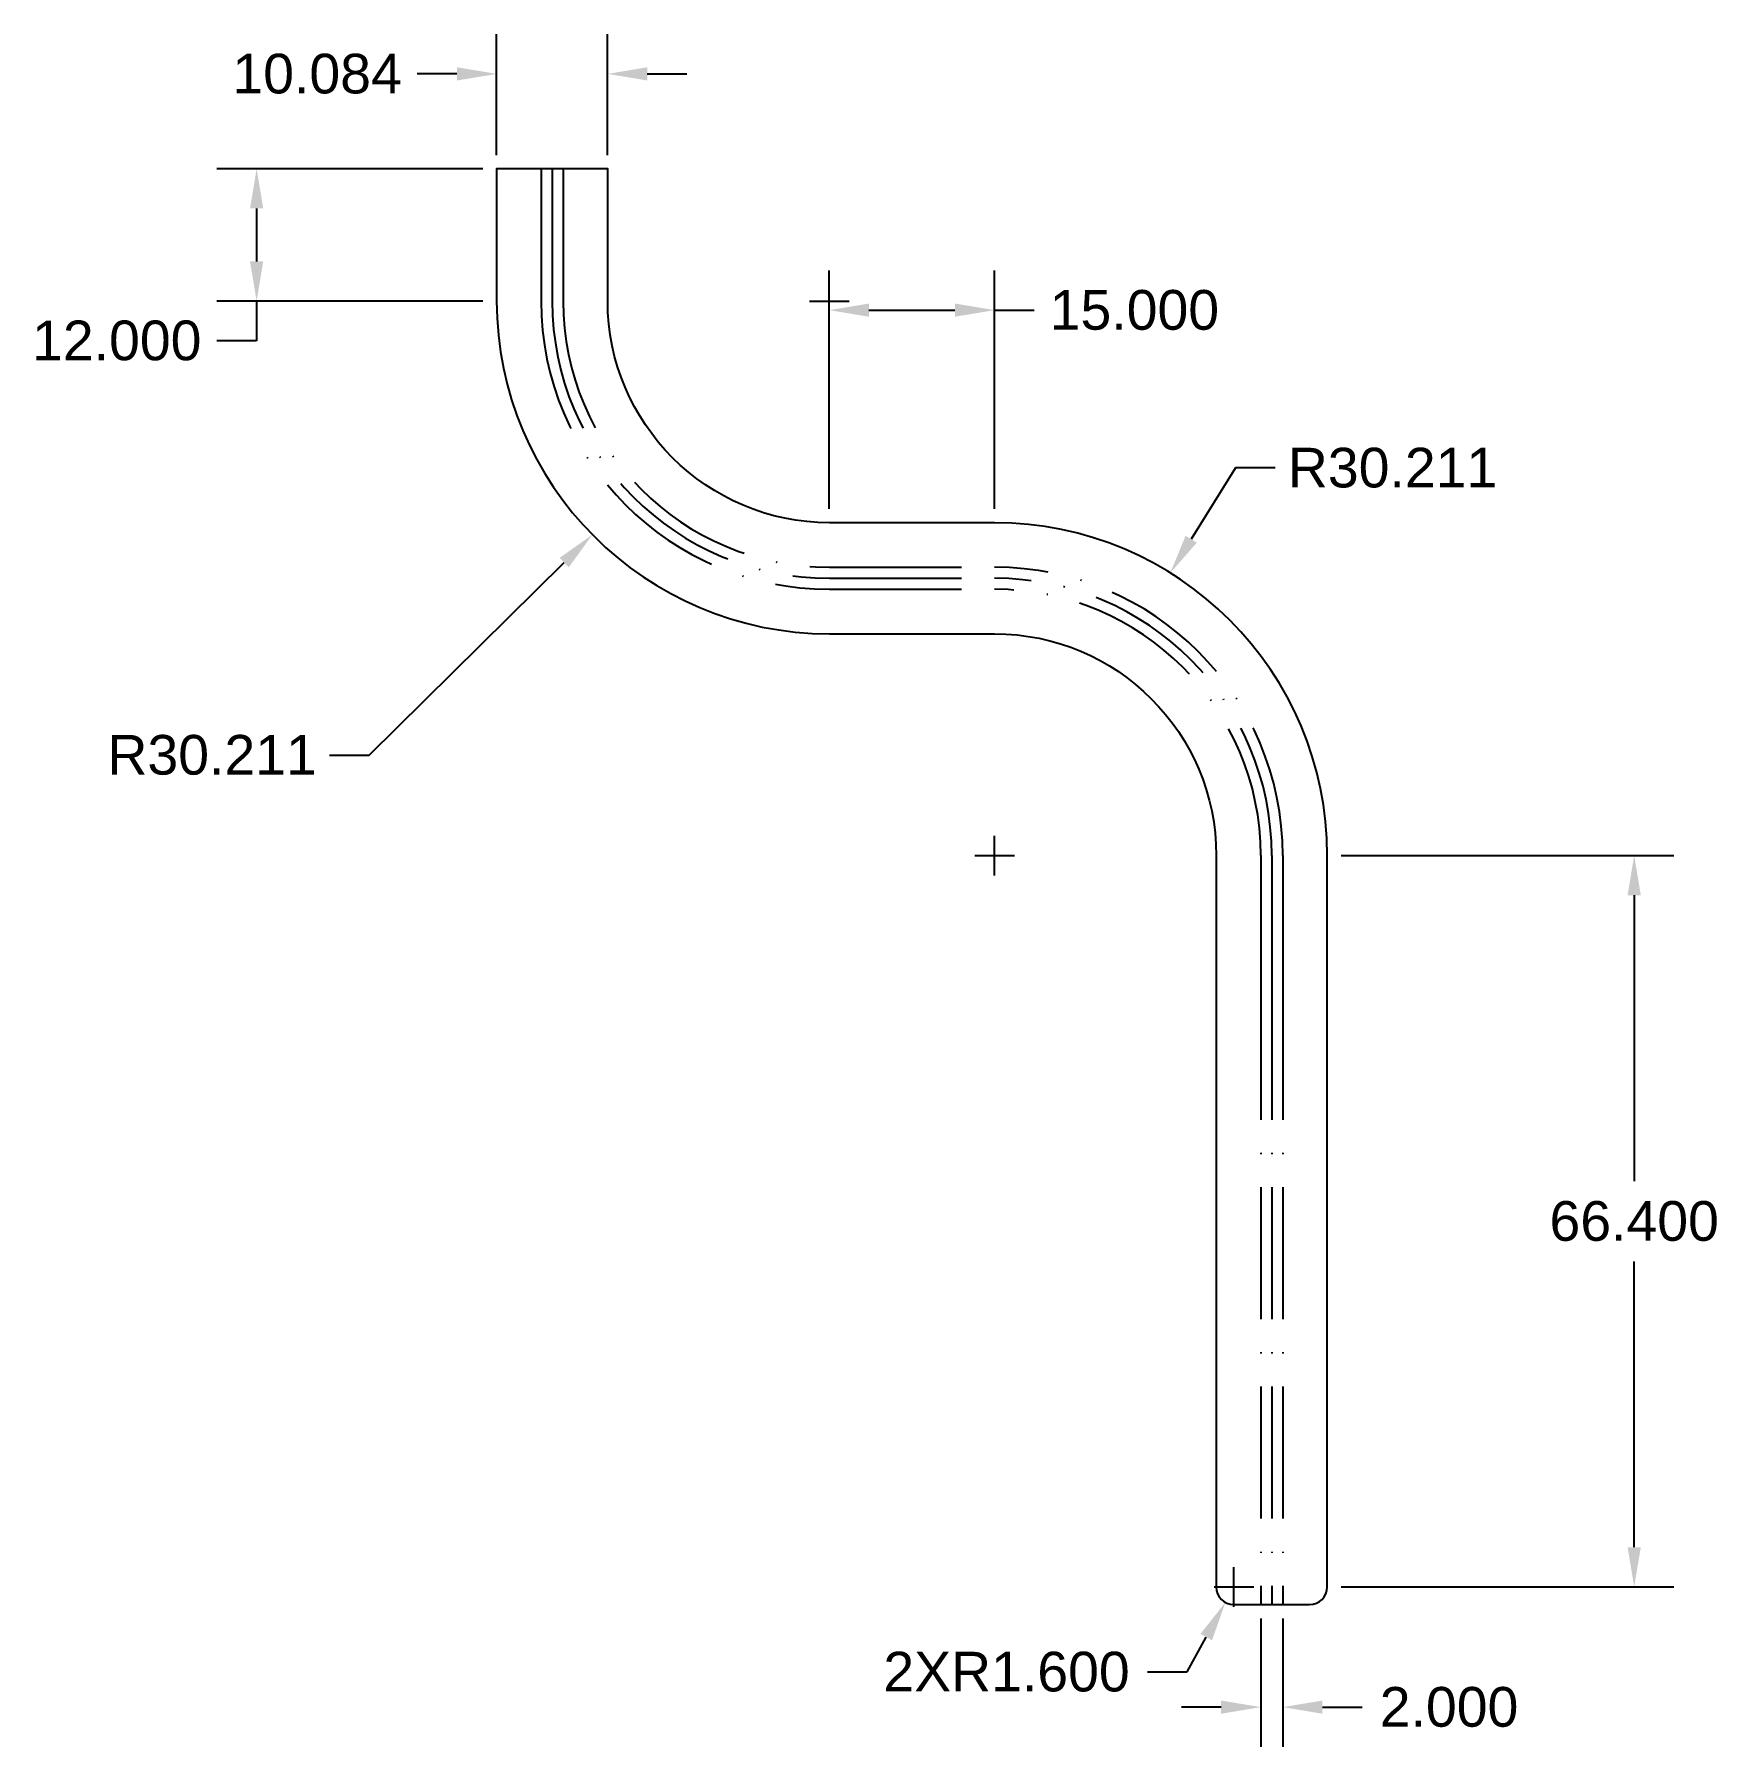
# Model space of a CAD drawing. Header units: millimetres. Extents: x 17 to 170, y 12 to 167.
import ezdxf

# ---------------------------------------------------------------- set-up
doc = ezdxf.new("R2010")
doc.units = ezdxf.units.MM
doc.linetypes.add('ACAD_ISO10W100', pattern=[18, 12, -3, 0, -3])
for name, color, linetype in [('Axe', 1, 'ACAD_ISO10W100'), ('Contur', 4, 'Continuous'), ('Cote', 3, 'Continuous'), ('Linii Ascunse', 2, 'ACAD_ISO10W100')]:
    doc.layers.add(name, color=color, linetype=linetype)
doc.styles.get("Standard").update_dxf_attribs({"font": 'Arial.ttf'})
doc.dimstyles.get("Standard").update_dxf_attribs({"dimscale": 20, "dimtxt": 0.18, "dimasz": 0.18, "dimexe": 0.18, "dimexo": 0.0625, "dimgap": 0.09, "dimtad": 0, "dimtih": 1, "dimtoh": 1, "dimdec": 3, "dimzin": 0, "dimdsep": 46, "dimtxsty": 'Standard', "dimcen": 0.09, "dimadec": 0, "dimazin": 0, "dimtfac": 1, "dimtdec": 3, "dimtofl": 0, "dimtmove": 0, "dimatfit": 3, "dimfxl": 1, "dimtolj": 1, "dimtzin": 0, "dimarcsym": 0})

# ---------------------------------------------------------------- blocks, each defined once
blk = doc.blocks.new('*D4')
at = {"layer": 'Cote', "color": 0, "lineweight": -2, "transparency": 16777216}
for p, q in [((126.05, 127.96), (122.02, 121.48)), ((129.65, 127.96), (126.05, 127.96)), ((104.16, 90.97), (104.16, 94.57)), ((102.36, 92.77), (105.96, 92.77))]:
    blk.add_line(p, q, dxfattribs=at)
at = {"layer": 'Cote', "color": 0, "transparency": 16777216}
blk.add_solid([(121.51, 121.8), (122.53, 121.17), (120.12, 118.43)], dxfattribs=at)
at = {"layer": 'Defpoints', "color": 0, "transparency": 16777216}
for p in [(120.12, 118.43), (104.16, 92.77)]:
    blk.add_point(p, dxfattribs=at)
at = {"layer": 'Cote', "color": 0, "transparency": 16777216, "insert": (140.3, 127.96), "char_height": 3.6, "attachment_point": 5}
blk.add_mtext('\\A1;R30.211', dxfattribs=at)
blk = doc.blocks.new('*D8')
at = {"layer": 'Cote', "color": 0, "lineweight": -2, "transparency": 16777216}
for p, q in [((135.62, 92.77), (165.84, 92.77)), ((162.24, 89.17), (162.24, 63.21)), ((162.24, 29.97), (162.24, 55.93)), ((135.62, 26.37), (165.84, 26.37))]:
    blk.add_line(p, q, dxfattribs=at)
at = {"layer": 'Cote', "color": 0, "transparency": 16777216}
for points in [[(161.64, 89.17), (162.84, 89.17), (162.24, 92.77)], [(161.64, 29.97), (162.84, 29.97), (162.24, 26.37)]]:
    blk.add_solid(points, dxfattribs=at)
at = {"layer": 'Defpoints', "color": 0, "transparency": 16777216}
for p in [(134.37, 92.77), (134.37, 26.37), (162.24, 26.37)]:
    blk.add_point(p, dxfattribs=at)
at = {"layer": 'Cote', "color": 0, "transparency": 16777216, "insert": (162.24, 59.57), "char_height": 3.6, "attachment_point": 5}
blk.add_mtext('\\A1;66.400', dxfattribs=at)
blk = doc.blocks.new('*D9')
at = {"layer": 'Cote', "color": 0, "lineweight": -2, "transparency": 16777216}
for p, q in [((125.89, 24.57), (125.89, 28.17)), ((124.09, 26.37), (127.69, 26.37)), ((121.64, 18.66), (123.38, 21.82)), ((118.04, 18.66), (121.64, 18.66))]:
    blk.add_line(p, q, dxfattribs=at)
at = {"layer": 'Cote', "color": 0, "transparency": 16777216}
blk.add_solid([(122.86, 22.11), (123.91, 21.53), (125.12, 24.97)], dxfattribs=at)
at = {"layer": 'Defpoints', "color": 0, "transparency": 16777216}
for p in [(125.12, 24.97), (125.89, 26.37)]:
    blk.add_point(p, dxfattribs=at)
at = {"layer": 'Cote', "color": 0, "transparency": 16777216, "insert": (105.25, 18.66), "char_height": 3.6, "attachment_point": 5}
blk.add_mtext('\\A1;2XR1.600', dxfattribs=at)
blk = doc.blocks.new('*D10')
at = {"layer": 'Cote', "color": 0, "lineweight": -2, "transparency": 16777216}
for p, q in [((128.33, 23.52), (128.33, 11.86)), ((130.33, 23.52), (130.33, 11.86)), ((124.73, 15.46), (121.13, 15.46)), ((133.93, 15.46), (137.53, 15.46))]:
    blk.add_line(p, q, dxfattribs=at)
at = {"layer": 'Cote', "color": 0, "transparency": 16777216}
for points in [[(124.73, 16.06), (124.73, 14.86), (128.33, 15.46)], [(133.93, 16.06), (133.93, 14.86), (130.33, 15.46)]]:
    blk.add_solid(points, dxfattribs=at)
at = {"layer": 'Defpoints', "color": 0, "transparency": 16777216}
for p in [(128.33, 24.77), (130.33, 24.77), (130.33, 15.46)]:
    blk.add_point(p, dxfattribs=at)
at = {"layer": 'Cote', "color": 0, "transparency": 16777216, "insert": (145.43, 15.46), "char_height": 3.6, "attachment_point": 5}
blk.add_mtext('\\A1;2.000', dxfattribs=at)
blk = doc.blocks.new('*D11')
at = {"layer": 'Cote', "color": 0, "lineweight": -2, "transparency": 16777216}
for p, q in [((89.16, 141.31), (89.16, 144.91)), ((87.36, 143.11), (90.96, 143.11)), ((47.37, 101.89), (65.09, 119.37)), ((43.77, 101.89), (47.37, 101.89))]:
    blk.add_line(p, q, dxfattribs=at)
at = {"layer": 'Cote', "color": 0, "transparency": 16777216}
blk.add_solid([(64.67, 119.79), (65.51, 118.94), (67.65, 121.9)], dxfattribs=at)
at = {"layer": 'Defpoints', "color": 0, "transparency": 16777216}
for p in [(89.16, 143.11), (67.65, 121.9)]:
    blk.add_point(p, dxfattribs=at)
at = {"layer": 'Cote', "color": 0, "transparency": 16777216, "insert": (33.12, 101.89), "char_height": 3.6, "attachment_point": 5}
blk.add_mtext('\\A1;R30.211', dxfattribs=at)
blk = doc.blocks.new('*D12')
at = {"layer": 'Cote', "color": 0, "lineweight": -2, "transparency": 16777216}
for p, q in [((58.95, 156.36), (58.95, 167.33)), ((69.03, 156.36), (69.03, 167.33)), ((55.35, 163.73), (51.75, 163.73)), ((72.63, 163.73), (76.23, 163.73))]:
    blk.add_line(p, q, dxfattribs=at)
at = {"layer": 'Cote', "color": 0, "transparency": 16777216}
for points in [[(55.35, 164.33), (55.35, 163.13), (58.95, 163.73)], [(72.63, 164.33), (72.63, 163.13), (69.03, 163.73)]]:
    blk.add_solid(points, dxfattribs=at)
at = {"layer": 'Defpoints', "color": 0, "transparency": 16777216}
for p in [(58.95, 163.73), (58.95, 155.11), (69.03, 155.11)]:
    blk.add_point(p, dxfattribs=at)
at = {"layer": 'Cote', "color": 0, "transparency": 16777216, "insert": (42.65, 163.73), "char_height": 3.6, "attachment_point": 5}
blk.add_mtext('\\A1;10.084', dxfattribs=at)
blk = doc.blocks.new('*D13')
at = {"layer": 'Cote', "color": 0, "lineweight": -2, "transparency": 16777216}
for p, q in [((89.16, 124.23), (89.16, 145.88)), ((104.16, 124.23), (104.16, 145.88)), ((92.76, 142.28), (100.56, 142.28)), ((104.16, 142.28), (107.76, 142.28))]:
    blk.add_line(p, q, dxfattribs=at)
at = {"layer": 'Cote', "color": 0, "transparency": 16777216}
for points in [[(92.76, 142.88), (92.76, 141.68), (89.16, 142.28)], [(100.56, 142.88), (100.56, 141.68), (104.16, 142.28)]]:
    blk.add_solid(points, dxfattribs=at)
at = {"layer": 'Defpoints', "color": 0, "transparency": 16777216}
for p in [(104.16, 142.28), (89.16, 122.98), (104.16, 122.98)]:
    blk.add_point(p, dxfattribs=at)
at = {"layer": 'Cote', "color": 0, "transparency": 16777216, "insert": (116.86, 142.28), "char_height": 3.6, "attachment_point": 5}
blk.add_mtext('\\A1;15.000', dxfattribs=at)
blk = doc.blocks.new('*D14')
at = {"layer": 'Cote', "color": 0, "lineweight": -2, "transparency": 16777216}
for p, q in [((57.7, 155.11), (33.56, 155.11)), ((37.16, 151.51), (37.16, 146.71)), ((57.7, 143.11), (33.56, 143.11)), ((37.16, 143.11), (37.16, 139.51)), ((37.16, 139.51), (33.56, 139.51))]:
    blk.add_line(p, q, dxfattribs=at)
at = {"layer": 'Cote', "color": 0, "transparency": 16777216}
for points in [[(36.56, 151.51), (37.76, 151.51), (37.16, 155.11)], [(36.56, 146.71), (37.76, 146.71), (37.16, 143.11)]]:
    blk.add_solid(points, dxfattribs=at)
at = {"layer": 'Defpoints', "color": 0, "transparency": 16777216}
for p in [(58.95, 155.11), (37.16, 143.11), (58.95, 143.11)]:
    blk.add_point(p, dxfattribs=at)
at = {"layer": 'Cote', "color": 0, "transparency": 16777216, "insert": (24.46, 139.51), "char_height": 3.6, "attachment_point": 5}
blk.add_mtext('\\A1;12.000', dxfattribs=at)

msp = doc.modelspace()

# ---------------------------------------------------------------- linework, layer by layer
at = {"layer": 'Axe'}
msp.add_lwpolyline([(63.9924, 155.1103), (63.9924, 143.1103, 0.41421356), (89.1618, 117.9409), (104.1618, 117.9409, -0.41421356), (129.3311, 92.7715), (129.3311, 80.7715), (129.3311, 24.7715)], format="xyb", dxfattribs=at)
at = {"layer": 'Contur'}
msp.add_lwpolyline([(125.8891, 24.7715), (132.7731, 24.7715, 0.41421356), (134.3731, 26.3715), (134.3731, 80.7715), (134.3731, 92.7715, 0.41421356), (104.1618, 122.9829), (89.1618, 122.9829, -0.41421356), (69.0344, 143.1103), (69.0344, 155.1103), (58.9504, 155.1103), (58.9504, 143.1103, 0.41421356), (89.1618, 112.8989), (104.1618, 112.8989, -0.41421356), (124.2891, 92.7715), (124.2891, 80.7715), (124.2891, 26.3715, 0.41421356)], format="xyb", close=True, dxfattribs=at)
at = {"layer": 'Linii Ascunse'}
for points in [[(62.9924, 155.1103), (62.9924, 143.1103, 0.41421356), (89.1618, 116.9409), (104.1618, 116.9409, -0.41421356), (128.3311, 92.7715), (128.3311, 80.7715), (128.3311, 24.7715)], [(64.9924, 155.1103), (64.9924, 143.1103, 0.41421356), (89.1618, 118.9409), (104.1618, 118.9409, -0.41421356), (130.3311, 92.7715), (130.3311, 80.7715), (130.3311, 24.7715)]]:
    msp.add_lwpolyline(points, format="xyb", dxfattribs=at)

# ---------------------------------------------------------------- dimensions: what is measured, and where the dimension line sits
at = {"layer": 'Cote'}
for base, p1, p2, picture, middle in [((58.9504, 163.7272), (69.0344, 155.1103), (58.9504, 155.1103), '*D12', (42.6546, 163.7272)), ((104.1618, 142.2772), (89.1618, 122.9829), (104.1618, 122.9829), '*D13', (116.8588, 142.2772)), ((130.3311, 15.4631), (128.3311, 24.7715), (130.3311, 24.7715), '*D10', (145.4298, 15.4631))]:
    dim = msp.add_linear_dim(base=base, p1=p1, p2=p2, dimstyle='Standard', dxfattribs=at)
    dim.commit()
    dim.dimension.update_dxf_attribs({"geometry": picture, "text_midpoint": middle})
dim = msp.add_linear_dim(base=(37.1618, 143.1103), p1=(58.9504, 155.1103), p2=(58.9504, 143.1103), angle=90, dimstyle='Standard', dxfattribs=at)
dim.commit()
dim.dimension.update_dxf_attribs({"geometry": '*D14', "text_midpoint": (24.4648, 139.5103)})
for center, mpoint, picture, middle in [((89.1618, 143.1103), (67.6524, 121.8954), '*D11', (33.1236, 101.892)), ((104.1618, 92.7715), (120.1183, 118.4253), '*D4', (140.2961, 127.9592))]:
    dim = msp.add_radius_dim(center=center, mpoint=mpoint, dimstyle='Standard', dxfattribs=at)
    dim.commit()
    dim.dimension.update_dxf_attribs({"geometry": picture, "text_midpoint": middle, "dimtype": 164})
dim = msp.add_aligned_dim(p1=(134.3731, 92.7715), p2=(134.3731, 26.3715), distance=27.8664, dimstyle='Standard', dxfattribs=at)
dim.commit()
dim.dimension.update_dxf_attribs({"geometry": '*D8', "text_midpoint": (162.2395, 59.5715)})
dim = msp.add_radius_dim(center=(125.8891, 26.3715), mpoint=(125.1174, 24.97), text='2X<>', dimstyle='Standard', dxfattribs=at)
dim.commit()
dim.dimension.update_dxf_attribs({"geometry": '*D9', "text_midpoint": (105.2542, 18.6629)})

doc.saveas('drawing.dxf')
